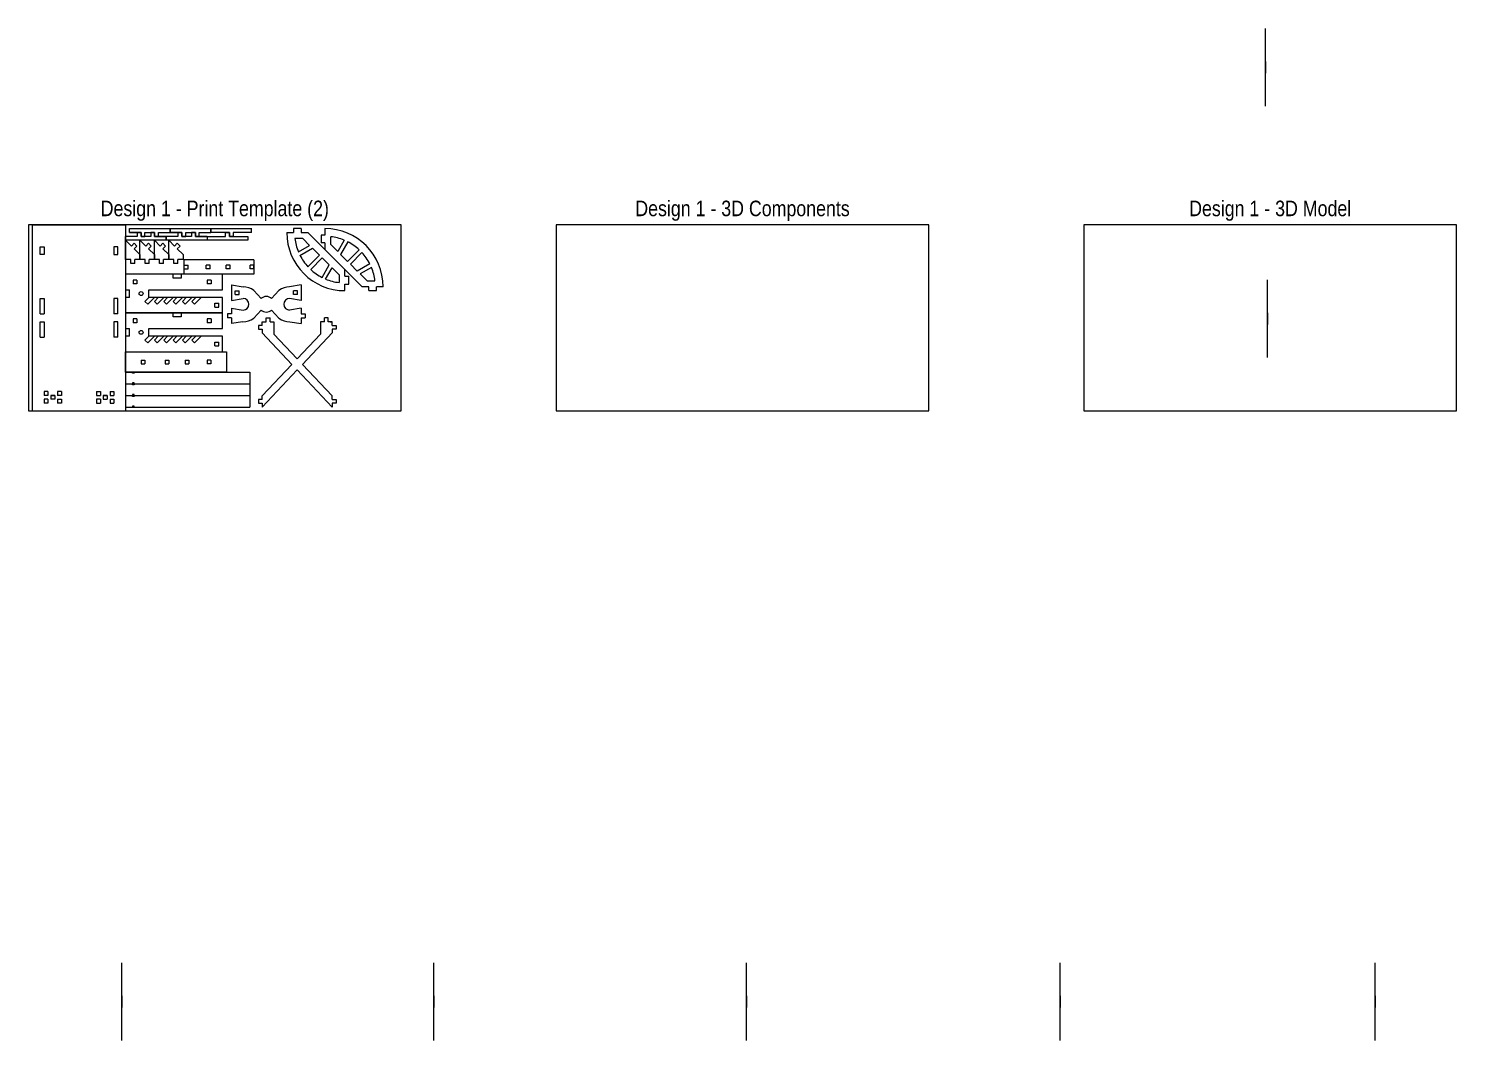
# Model space of a CAD drawing. Header units: inches. Extents: x 0 to 194, y -151 to 45.
# Drawn here: x 102 to 194, y -40.6 to 24.6 of the extents above; entities that cross this region are included whole.
import ezdxf

# ---------------------------------------------------------------- set-up
doc = ezdxf.new("R2010")
doc.units = ezdxf.units.IN
doc.header["$MEASUREMENT"] = 0
doc.layers.get('0').update_dxf_attribs({"lineweight": 0})
doc.layers.add('Cuts', color=1, linetype='Continuous', lineweight=0)
doc.styles.get("Standard").update_dxf_attribs({"font": 'ARIALN.TTF'})

msp = doc.modelspace()

# ---------------------------------------------------------------- linework, layer by layer
for p, q in [((181.695, 19.647, 1), (181.695, 24.647, 1)), ((181.695, 22.522, 1), (181.695, 21.772, 1)), ((126, 12), (102, 12)), ((102, 12), (102, 0)), ((126, 0), (126, 12)), ((160, 12), (136, 12)), ((136, 12), (136, 0)), ((160, 0), (160, 12)), ((194, 12), (170, 12)), ((170, 12), (170, 0)), ((194, 0), (194, 12)), ((181.817, 3.439, 1), (181.817, 8.439, 1)), ((181.817, 6.314, 1), (181.817, 5.564, 1)), ((102, 0), (126, 0)), ((136, 0), (160, 0)), ((170, 0), (194, 0)), ((108, -40.584, 1), (108, -35.584, 1)), ((108, -37.709, 1), (108, -38.459, 1))]:
    msp.add_line(p, q)
at = {"lineweight": 0}
for p, q in [((108.25, 11), (108.25, 11.25)), ((109, 11.25), (108.25, 11.25)), ((108.25, 11), (108.25, 11.25)), ((108.5, 11.5), (108.5, 11.75)), ((108.5, 11.5), (108.5, 11.75)), ((108.5, 11.75), (111.125, 11.75)), ((109.25, 11.5), (108.5, 11.5)), ((108.5, 11.5), (109.25, 11.5)), ((109.25, 11.5), (109, 11.5)), ((109, 11.5), (109, 11.25)), ((109.25, 11.5), (109.25, 11.25)), ((109.25, 11.25), (109.25, 11.5)), ((109.25, 11.25), (109.5, 11.25)), ((109.875, 11.25), (109.25, 11.25)), ((109.5, 11.5), (110.125, 11.5)), ((109.5, 11.25), (109.5, 11.5)), ((110.125, 11.5), (109.875, 11.5)), ((109.875, 11.5), (109.875, 11.25)), ((110.125, 11.5), (110.125, 11.25)), ((110.125, 11.25), (110.125, 11.5)), ((110.125, 11.25), (110.375, 11.25)), ((110.125, 11.25), (110.875, 11.25)), ((110.875, 11.25), (110.125, 11.25)), ((110.375, 11.5), (111.125, 11.5)), ((110.375, 11.25), (110.375, 11.5)), ((110.875, 11.25), (110.875, 11)), ((110.875, 11.25), (110.875, 11)), ((110.875, 11), (110.875, 11.25)), ((111.625, 11.25), (110.875, 11.25)), ((110.875, 11), (110.875, 11.25)), ((111.125, 11.75), (111.125, 11.5)), ((111.125, 11.75), (111.125, 11.5)), ((111.125, 11.5), (111.125, 11.75)), ((111.125, 11.5), (111.125, 11.75)), ((111.125, 11.75), (113.75, 11.75)), ((111.875, 11.5), (111.125, 11.5)), ((111.125, 11.5), (111.875, 11.5)), ((111.875, 11.5), (111.625, 11.5)), ((111.625, 11.5), (111.625, 11.25)), ((111.875, 11.5), (111.875, 11.25)), ((111.875, 11.25), (111.875, 11.5)), ((111.875, 11.25), (112.125, 11.25)), ((112.5, 11.25), (111.875, 11.25)), ((112.125, 11.5), (112.75, 11.5)), ((112.125, 11.25), (112.125, 11.5)), ((112.75, 11.5), (112.5, 11.5)), ((112.5, 11.5), (112.5, 11.25)), ((112.75, 11.5), (112.75, 11.25)), ((112.75, 11.25), (112.75, 11.5)), ((112.75, 11.25), (113, 11.25)), ((112.75, 11.25), (113.5, 11.25)), ((113.5, 11.25), (112.75, 11.25)), ((113, 11.5), (113.75, 11.5)), ((113, 11.25), (113, 11.5)), ((113.5, 11.25), (113.5, 11)), ((113.5, 11.25), (113.5, 11)), ((113.5, 11.25), (114.688, 11.25)), ((113.5, 11.25), (114.375, 11.25)), ((113.5, 11.25), (113.5, 11)), ((113.75, 11.75), (113.75, 11.5)), ((113.75, 11.75), (113.75, 11.5)), ((113.75, 11.75), (116.375, 11.75)), ((113.75, 11.5), (113.75, 11.75)), ((114.938, 11.5), (113.75, 11.5)), ((114.688, 11.25), (114.688, 11.5)), ((114.688, 11.5), (114.938, 11.5)), ((114.938, 11.5), (114.938, 11.25)), ((114.938, 11.25), (114.938, 11.5)), ((114.938, 11.25), (116.125, 11.25)), ((115.188, 11.25), (114.938, 11.25)), ((116.375, 11.5), (115.188, 11.5)), ((115.188, 11.5), (115.188, 11.25)), ((115.375, 11.75), (115.625, 11.75)), ((116.375, 11.5), (115.5, 11.5)), ((116.125, 11.25), (116.125, 11)), ((116.375, 11.75), (116.38, 11.75)), ((116.375, 11.5), (116.375, 11.75)), ((118.636, 11.5), (119.063, 11.5)), ((119.563, 11.75), (119.063, 11.75)), ((119.063, 11.75), (119.063, 11.5)), ((119.662, 11.12), (119.158, 11.12)), ((119.563, 11.75), (119.563, 11.5)), ((119.563, 11.5), (119.989, 11.5)), ((120.112, 10.67), (119.662, 11.12)), ((123.489, 8), (119.989, 11.5)), ((121.093, 11.323), (120.843, 11.323)), ((120.843, 11.323), (120.843, 10.823)), ((121.093, 11.75), (121.093, 11.323)), ((121.473, 10.724), (121.473, 11.228)), ((102.75, 10.573), (103, 10.573)), ((102.75, 10.073), (102.75, 10.573)), ((103, 10.573), (103, 10.073)), ((107.75, 10.573), (107.5, 10.573)), ((107.5, 10.573), (107.5, 10.073)), ((107.75, 10.073), (107.75, 10.573)), ((110.875, 11), (108.25, 11)), ((113.5, 11), (110.875, 11)), ((113.5, 11), (113.495, 11)), ((116.125, 11), (113.5, 11)), ((114.5, 11), (114.25, 11)), ((119.384, 10.254), (120.112, 10.67)), ((119.489, 10.026), (120.296, 10.487)), ((120.746, 10.037), (120.296, 10.487)), ((121.093, 10.823), (120.843, 10.823)), ((121.093, 10.823), (121.093, 10.396)), ((121.473, 10.724), (121.923, 10.274)), ((122.339, 11.002), (121.923, 10.274)), ((122.567, 10.897), (122.106, 10.09)), ((123.301, 10.385), (122.556, 9.64)), ((123.478, 10.208), (122.733, 9.463)), ((103, 10.073), (102.75, 10.073)), ((107.5, 10.073), (107.75, 10.073)), ((112.025, 9.399), (112.275, 9.399)), ((112.025, 9.149), (112.025, 9.399)), ((112.275, 9.149), (112.275, 9.399)), ((113.442, 9.149), (113.442, 9.399)), ((113.692, 9.399), (113.442, 9.399)), ((113.692, 9.149), (113.692, 9.399)), ((114.733, 9.149), (114.733, 9.399)), ((114.983, 9.399), (114.733, 9.399)), ((114.983, 9.149), (114.983, 9.399)), ((116.275, 9.149), (116.275, 9.399)), ((116.525, 9.399), (116.275, 9.399)), ((116.525, 9.149), (116.525, 9.399)), ((120.001, 9.292), (120.746, 10.037)), ((120.178, 9.115), (120.922, 9.86)), ((120.912, 8.603), (121.373, 9.41)), ((121.373, 9.41), (120.922, 9.86)), ((121.14, 8.498), (121.556, 9.226)), ((122.006, 8.776), (121.556, 9.226)), ((122.106, 10.09), (122.556, 9.64)), ((122.733, 9.463), (123.183, 9.013)), ((123.99, 9.474), (123.183, 9.013)), ((124.095, 9.246), (123.366, 8.83)), ((108.737, 8.436), (108.737, 8.186)), ((108.987, 8.436), (108.737, 8.436)), ((108.987, 8.436), (108.987, 8.186)), ((111.323, 8.561), (111.323, 8.811)), ((111.823, 8.561), (111.323, 8.561)), ((111.823, 8.811), (111.823, 8.561)), ((112.025, 9.149), (112.275, 9.149)), ((113.692, 9.149), (113.442, 9.149)), ((113.513, 8.436), (113.513, 8.186)), ((113.763, 8.436), (113.513, 8.436)), ((113.763, 8.436), (113.763, 8.186)), ((114.983, 9.149), (114.733, 9.149)), ((116.525, 9.149), (116.275, 9.149)), ((122.006, 8.776), (122.006, 8.272)), ((122.386, 8.677), (122.386, 9.104)), ((122.386, 8.677), (122.636, 8.677)), ((122.636, 8.177), (122.636, 8.677)), ((123.366, 8.83), (123.817, 8.38)), ((123.817, 8.38), (124.321, 8.38)), ((108.987, 8.186), (108.737, 8.186)), ((113.763, 8.186), (113.513, 8.186)), ((115.072, 8.123), (115.822, 7.998)), ((115.072, 8.123), (115.072, 7.123)), ((116.51, 7.763), (116.985, 7.242)), ((118.135, 7.763), (117.66, 7.242)), ((119.572, 8.123), (118.822, 7.998)), ((119.572, 8.123), (119.572, 7.123)), ((122.386, 7.75), (122.386, 8.177)), ((122.386, 8.177), (122.636, 8.177)), ((123.916, 8), (123.489, 8)), ((123.916, 7.75), (123.916, 8)), ((123.916, 7.75), (124.416, 7.75)), ((124.843, 8), (124.416, 8)), ((124.416, 7.75), (124.416, 8)), ((102.75, 7.25), (103, 7.25)), ((102.75, 6.25), (102.75, 7.25)), ((103, 7.25), (103, 6.25)), ((107.75, 7.25), (107.5, 7.25)), ((107.5, 7.25), (107.5, 6.25)), ((107.75, 6.25), (107.75, 7.25)), ((109.5, 7.061), (109.75, 7.311)), ((109.5, 7.061), (109.677, 6.884)), ((109.677, 6.884), (110.104, 7.311)), ((110.104, 7.061), (110.354, 7.311)), ((110.104, 7.061), (110.28, 6.884)), ((110.28, 6.884), (110.707, 7.311)), ((110.707, 7.061), (110.957, 7.311)), ((110.707, 7.061), (110.884, 6.884)), ((110.884, 6.884), (111.311, 7.311)), ((111.311, 7.061), (111.561, 7.311)), ((111.311, 7.061), (111.487, 6.884)), ((111.487, 6.884), (111.914, 7.311)), ((111.914, 7.061), (112.164, 7.311)), ((111.914, 7.061), (112.091, 6.884)), ((112.091, 6.884), (112.518, 7.311)), ((112.518, 7.061), (112.768, 7.311)), ((112.518, 7.061), (112.695, 6.884)), ((112.695, 6.884), (113.121, 7.311)), ((114, 6.686), (114, 6.936)), ((114, 6.936), (114.25, 6.936)), ((114, 6.686), (114.25, 6.686)), ((114.25, 6.686), (114.25, 6.936)), ((115.072, 7.123), (115.822, 7.247)), ((115.072, 6.623), (115.822, 6.497)), ((115.072, 6.623), (115.072, 6.248)), ((116.51, 5.981), (116.986, 6.503)), ((118.135, 5.981), (117.659, 6.503)), ((119.572, 7.123), (118.822, 7.247)), ((119.572, 6.623), (118.822, 6.497)), ((119.572, 6.623), (119.572, 6.248)), ((102.75, 6.25), (103, 6.25)), ((102.75, 5.75), (103, 5.75)), ((102.75, 4.75), (102.75, 5.75)), ((103, 5.75), (103, 4.75)), ((107.75, 6.25), (107.5, 6.25)), ((107.75, 5.75), (107.5, 5.75)), ((107.5, 5.75), (107.5, 4.75)), ((107.75, 4.75), (107.75, 5.75)), ((108.737, 5.936), (108.737, 5.686)), ((108.987, 5.936), (108.737, 5.936)), ((108.987, 5.686), (108.737, 5.686)), ((108.987, 5.936), (108.987, 5.686)), ((111.323, 6.061), (111.323, 6.311)), ((111.823, 6.061), (111.323, 6.061)), ((111.823, 6.311), (111.823, 6.061)), ((113.513, 5.936), (113.513, 5.686)), ((113.763, 5.936), (113.513, 5.936)), ((113.763, 5.686), (113.513, 5.686)), ((113.763, 5.936), (113.763, 5.686)), ((115.072, 6.248), (114.822, 6.248)), ((114.822, 6.248), (114.822, 5.998)), ((115.072, 5.998), (114.822, 5.998)), ((115.072, 5.998), (115.072, 5.623)), ((115.814, 5.745), (115.072, 5.623)), ((117.061, 5.513), (117.061, 5.75)), ((117.061, 5.75), (117.186, 5.75)), ((117.061, 5.75), (117.186, 5.75)), ((117.061, 5.75), (117.311, 5.75)), ((117.311, 6), (117.561, 6)), ((117.311, 5.75), (117.311, 6)), ((117.561, 5.75), (117.561, 6)), ((117.561, 5.75), (117.811, 5.75)), ((117.811, 5.75), (117.811, 4.954)), ((118.831, 5.745), (119.572, 5.623)), ((119.572, 6.248), (119.822, 6.248)), ((119.572, 5.998), (119.572, 5.623)), ((119.572, 5.998), (119.822, 5.998)), ((119.822, 6.248), (119.822, 5.998)), ((121.061, 5.75), (120.811, 5.75)), ((120.811, 5.75), (120.811, 4.954)), ((121.311, 6), (121.061, 6)), ((121.061, 5.75), (121.061, 6)), ((121.311, 5.75), (121.311, 6)), ((121.561, 5.75), (121.311, 5.75)), ((121.436, 5.75), (121.561, 5.75)), ((121.561, 5.513), (121.561, 5.75)), ((102.75, 4.75), (103, 4.75)), ((107.75, 4.75), (107.5, 4.75)), ((109.5, 4.561), (109.75, 4.811)), ((109.677, 4.384), (110.104, 4.811)), ((110.104, 4.561), (110.354, 4.811)), ((110.28, 4.384), (110.707, 4.811)), ((110.707, 4.561), (110.957, 4.811)), ((110.884, 4.384), (111.311, 4.811)), ((111.311, 4.561), (111.561, 4.811)), ((111.487, 4.384), (111.914, 4.811)), ((111.914, 4.561), (112.164, 4.811)), ((112.091, 4.384), (112.518, 4.811)), ((112.518, 4.561), (112.768, 4.811)), ((112.695, 4.384), (113.121, 4.811)), ((117.061, 5.513), (116.811, 5.513)), ((116.811, 5.513), (116.811, 5.263)), ((116.811, 5.263), (117.061, 5.263)), ((117.061, 5.263), (117.061, 5.025)), ((117.061, 5.025), (118.969, 3)), ((119.311, 3.362), (117.811, 4.954)), ((119.311, 3.362), (120.811, 4.954)), ((121.561, 5.025), (119.652, 3)), ((121.561, 5.513), (121.811, 5.513)), ((121.811, 5.263), (121.561, 5.263)), ((121.561, 5.263), (121.561, 5.025)), ((121.811, 5.513), (121.811, 5.263)), ((109.5, 4.561), (109.677, 4.384)), ((110.104, 4.561), (110.28, 4.384)), ((110.707, 4.561), (110.884, 4.384)), ((111.311, 4.561), (111.487, 4.384)), ((111.914, 4.561), (112.091, 4.384)), ((112.518, 4.561), (112.695, 4.384)), ((114, 4.186), (114, 4.436)), ((114, 4.436), (114.25, 4.436)), ((114, 4.186), (114.25, 4.186)), ((114.25, 4.186), (114.25, 4.436)), ((109.25, 3.28), (109.5, 3.28)), ((109.25, 3.28), (109.25, 3.03)), ((109.25, 3.03), (109.5, 3.03)), ((109.5, 3.28), (109.5, 3.03)), ((110.792, 3.28), (111.042, 3.28)), ((110.792, 3.28), (110.792, 3.03)), ((110.792, 3.03), (111.042, 3.03)), ((111.042, 3.28), (111.042, 3.03)), ((112.083, 3.28), (112.333, 3.28)), ((112.083, 3.28), (112.083, 3.03)), ((112.083, 3.03), (112.333, 3.03)), ((112.333, 3.28), (112.333, 3.03)), ((113.5, 3.28), (113.5, 3.03)), ((113.75, 3.28), (113.5, 3.28)), ((113.75, 3.03), (113.5, 3.03)), ((113.75, 3.28), (113.75, 3.03)), ((117.061, 0.975), (118.969, 3)), ((121.561, 0.975), (119.652, 3)), ((108.688, 2.438), (108.688, 2.5)), ((108.812, 2.438), (108.688, 2.438)), ((108.812, 2.5), (108.812, 2.438)), ((119.311, 2.638), (117.061, 0.25)), ((119.311, 2.638), (121.561, 0.25)), ((103, 1.25), (103, 1)), ((103.25, 1.25), (103, 1.25)), ((103.25, 1), (103, 1)), ((103.25, 1.25), (103.25, 1)), ((103.438, 1), (103.438, 0.75)), ((103.438, 1), (103.688, 1)), ((103.688, 1), (103.438, 1)), ((103.688, 1), (103.688, 0.75)), ((103.875, 1.25), (103.875, 1)), ((104.125, 1.25), (103.875, 1.25)), ((104.125, 1), (103.875, 1)), ((104.125, 1.25), (104.125, 1)), ((106.375, 1.25), (106.375, 1)), ((106.375, 1.25), (106.625, 1.25)), ((106.375, 1), (106.625, 1)), ((106.625, 1.25), (106.625, 1)), ((106.812, 1), (106.812, 0.75)), ((107.062, 1), (106.812, 1)), ((106.812, 1), (107.062, 1)), ((107.062, 1), (107.062, 0.75)), ((107.25, 1.25), (107.25, 1)), ((107.25, 1.25), (107.5, 1.25)), ((107.25, 1), (107.5, 1)), ((107.5, 1.25), (107.5, 1)), ((108.812, 1.812), (108.688, 1.812)), ((108.688, 1.812), (108.688, 1.75)), ((108.688, 1.688), (108.688, 1.75)), ((108.812, 1.688), (108.688, 1.688)), ((108.812, 1.062), (108.688, 1.062)), ((108.688, 1.062), (108.688, 1)), ((108.688, 0.938), (108.688, 1)), ((108.812, 0.938), (108.688, 0.938)), ((108.812, 1.75), (108.812, 1.812)), ((108.812, 1.75), (108.812, 1.688)), ((108.812, 1), (108.812, 1.062)), ((108.812, 1), (108.812, 0.938)), ((117.061, 0.737), (117.061, 0.975)), ((121.561, 0.737), (121.561, 0.975)), ((103, 0.75), (103, 0.5)), ((103, 0.75), (103, 0.5)), ((103.25, 0.75), (103, 0.75)), ((103.25, 0.5), (103, 0.5)), ((103.25, 0.75), (103.25, 0.5)), ((103.25, 0.75), (103.25, 0.5)), ((103.688, 0.75), (103.438, 0.75)), ((103.875, 0.75), (103.875, 0.5)), ((103.875, 0.75), (103.875, 0.5)), ((103.875, 0.75), (104.125, 0.75)), ((104.125, 0.5), (103.875, 0.5)), ((104.125, 0.75), (104.125, 0.5)), ((104.125, 0.75), (104.125, 0.5)), ((106.375, 0.75), (106.375, 0.5)), ((106.375, 0.75), (106.375, 0.5)), ((106.625, 0.75), (106.375, 0.75)), ((106.375, 0.5), (106.625, 0.5)), ((106.625, 0.75), (106.625, 0.5)), ((106.625, 0.75), (106.625, 0.5)), ((106.812, 0.75), (107.062, 0.75)), ((107.25, 0.75), (107.25, 0.5)), ((107.25, 0.75), (107.25, 0.5)), ((107.25, 0.75), (107.5, 0.75)), ((107.25, 0.5), (107.5, 0.5)), ((107.5, 0.75), (107.5, 0.5)), ((107.5, 0.75), (107.5, 0.5)), ((108.812, 0.312), (108.688, 0.312)), ((108.688, 0.312), (108.688, 0.25)), ((108.812, 0.25), (108.812, 0.312)), ((117.061, 0.737), (116.811, 0.737)), ((116.811, 0.737), (116.811, 0.487)), ((116.811, 0.487), (117.061, 0.487)), ((117.061, 0.487), (117.061, 0.25)), ((121.561, 0.737), (121.811, 0.737)), ((121.811, 0.487), (121.561, 0.487)), ((121.561, 0.487), (121.561, 0.25)), ((121.811, 0.737), (121.811, 0.487))]:
    msp.add_line(p, q, dxfattribs=at)
at = {"extrusion": (0.087156, 0, 0.996195)}
for p, q in [((128.11, -40.584, 1.519), (128.11, -35.584, 1.519)), ((128.11, -37.709, 1.519), (128.11, -38.459, 1.519))]:
    msp.add_line(p, q, dxfattribs=at)
at = {"extrusion": (0.173648, 0, 0.984808)}
for p, q in [((148.265, -40.584, 2.027), (148.265, -35.584, 2.027)), ((148.265, -37.709, 2.027), (148.265, -38.459, 2.027))]:
    msp.add_line(p, q, dxfattribs=at)
at = {"extrusion": (0.258819, 0, 0.965926)}
for p, q in [((168.463, -40.584, 2.519), (168.463, -35.584, 2.519)), ((168.463, -37.709, 2.519), (168.463, -38.459, 2.519))]:
    msp.add_line(p, q, dxfattribs=at)
at = {"extrusion": (0.34202, 0, 0.939693)}
for p, q in [((188.771, -40.584, 2.763), (188.771, -35.584, 2.763)), ((188.771, -37.709, 2.763), (188.771, -38.459, 2.763))]:
    msp.add_line(p, q, dxfattribs=at)
at = {"lineweight": 0}
for centre, radius, start, end in [((122.386, 11.5), 3.75, 180, 270), ((122.386, 11.5), 3.25, 186.71321, 202.53823), ((121.093, 8), 3.75, 0, 90), ((121.093, 8), 3.25, 67.46177, 83.28679), ((121.093, 8), 3.25, 47.20423, 63.03668), ((121.093, 8), 3.25, 26.96332, 42.79577), ((122.386, 11.5), 3.25, 206.96332, 222.79577), ((121.093, 8), 3.25, 6.71321, 22.53823), ((122.386, 11.5), 3.25, 227.20423, 243.03668), ((122.386, 11.5), 3.25, 247.46177, 263.28679), ((115.821, 6.872), 1.126, 52.29662, 89.93056), ((117.322, 6.873), 0.5, 90, 132.44412), ((117.322, 6.873), 0.5, 47.55588, 90), ((118.824, 6.872), 1.126, 90.06944, 127.70338), ((115.821, 6.872), 0.375, 270.20857, 89.79143), ((117.322, 6.873), 0.5, 227.76616, 270), ((117.322, 6.873), 0.5, 270, 312.23384), ((118.824, 6.872), 0.375, 90.20857, 269.79143), ((115.821, 6.872), 1.126, 269.65535, 307.70338), ((118.824, 6.872), 1.126, 232.29662, 270.34465)]:
    msp.add_arc(centre, radius, start, end, dxfattribs=at)
at = {"layer": 'Cuts', "lineweight": 0}
for p, q in [((102.25, 12), (108.25, 12)), ((102.25, 0), (102.25, 12)), ((108.25, 12), (108.25, 0)), ((108.25, 9.75), (108.25, 11)), ((108.25, 11), (108.625, 10.625)), ((108.802, 10.802), (108.625, 10.625)), ((108.802, 10.802), (108.979, 10.625)), ((108.979, 10.625), (108.802, 10.448)), ((108.802, 10.448), (109.177, 10.073)), ((109.177, 9.75), (109.177, 11)), ((109.177, 11), (109.552, 10.625)), ((109.729, 10.802), (109.552, 10.625)), ((109.729, 10.802), (109.905, 10.625)), ((109.905, 10.625), (109.729, 10.448)), ((109.729, 10.448), (110.104, 10.073)), ((110.104, 9.75), (110.104, 11)), ((110.104, 11), (110.479, 10.625)), ((110.655, 10.802), (110.479, 10.625)), ((110.655, 10.802), (110.832, 10.625)), ((110.832, 10.625), (110.655, 10.448)), ((110.655, 10.448), (111.03, 10.073)), ((111.03, 9.75), (111.03, 11)), ((111.03, 11), (111.405, 10.625)), ((111.582, 10.802), (111.405, 10.625)), ((111.582, 10.802), (111.759, 10.625)), ((111.759, 10.625), (111.582, 10.448)), ((111.582, 10.448), (111.957, 10.073)), ((108.588, 9.75), (108.25, 9.75)), ((108.588, 9.5), (108.588, 9.75)), ((108.838, 9.5), (108.588, 9.5)), ((109.177, 9.75), (108.838, 9.75)), ((108.838, 9.5), (108.838, 9.75)), ((109.177, 10.073), (109.177, 9.75)), ((109.515, 9.75), (109.177, 9.75)), ((109.515, 9.5), (109.515, 9.75)), ((109.765, 9.5), (109.515, 9.5)), ((110.104, 9.75), (109.765, 9.75)), ((109.765, 9.5), (109.765, 9.75)), ((110.104, 10.073), (110.104, 9.75)), ((110.442, 9.75), (110.104, 9.75)), ((110.442, 9.5), (110.442, 9.75)), ((110.692, 9.5), (110.442, 9.5)), ((111.03, 9.75), (110.692, 9.75)), ((110.692, 9.5), (110.692, 9.75)), ((111.03, 10.073), (111.03, 9.75)), ((111.369, 9.75), (111.03, 9.75)), ((111.369, 9.5), (111.369, 9.75)), ((111.619, 9.5), (111.369, 9.5)), ((111.957, 9.75), (111.619, 9.75)), ((111.619, 9.5), (111.619, 9.75)), ((111.957, 10.073), (111.957, 9.75)), ((116.525, 9.737), (112.025, 9.737)), ((112.025, 8.811), (112.025, 9.737)), ((116.525, 9.737), (116.525, 8.811)), ((108.25, 8.811), (108.25, 7.811)), ((114.5, 8.811), (108.25, 8.811)), ((116.525, 8.811), (112.025, 8.811)), ((114.5, 7.811), (114.5, 8.811)), ((108.25, 7.811), (108.5, 7.811)), ((108.5, 7.311), (108.5, 7.811)), ((109.75, 7.811), (114.5, 7.811)), ((109.75, 7.311), (109.75, 7.811)), ((115.322, 7.498), (115.322, 7.748)), ((115.322, 7.748), (115.572, 7.748)), ((115.322, 7.498), (115.572, 7.498)), ((115.572, 7.498), (115.572, 7.748)), ((119.072, 7.498), (119.072, 7.748)), ((119.322, 7.748), (119.072, 7.748)), ((119.322, 7.498), (119.072, 7.498)), ((119.322, 7.498), (119.322, 7.748)), ((108.25, 7.311), (108.25, 6.311)), ((108.5, 7.311), (108.25, 7.311)), ((114.5, 7.311), (109.75, 7.311)), ((114.5, 6.311), (114.5, 7.311)), ((108.25, 6.311), (114.5, 6.311)), ((108.25, 6.311), (108.25, 5.311)), ((114.5, 6.311), (108.25, 6.311)), ((114.5, 5.311), (114.5, 6.311)), ((108.25, 5.311), (108.5, 5.311)), ((108.25, 4.811), (108.25, 3.811)), ((108.5, 4.811), (108.25, 4.811)), ((108.5, 4.811), (108.5, 5.311)), ((109.75, 5.311), (114.5, 5.311)), ((109.75, 4.811), (109.75, 5.311)), ((114.5, 4.811), (109.75, 4.811)), ((114.5, 3.811), (114.5, 4.811)), ((108.25, 3.811), (114.5, 3.811)), ((108.25, 3.811), (114.75, 3.811)), ((108.25, 2.5), (108.25, 3.811)), ((114.75, 3.811), (114.75, 2.5)), ((108.25, 2.5), (108.25, 1.75)), ((108.25, 2.5), (116.25, 2.5)), ((114.75, 2.5), (108.25, 2.5)), ((116.25, 2.5), (116.25, 1.75)), ((108.25, 1.75), (108.688, 1.75)), ((108.25, 1.75), (108.25, 1)), ((108.25, 1), (108.688, 1)), ((108.25, 1), (108.25, 0.25)), ((108.812, 1.75), (116.25, 1.75)), ((108.812, 1), (116.25, 1)), ((116.25, 1.75), (116.25, 1)), ((116.25, 1), (116.25, 0.25)), ((102.25, 0), (108.25, 0)), ((108.25, 0.25), (116.25, 0.25))]:
    msp.add_line(p, q, dxfattribs=at)
for centre in [(109.25, 7.561), (109.25, 5.061)]:
    msp.add_circle(centre, 0.125, dxfattribs=at)

# ---------------------------------------------------------------- texts
at = {"char_height": 1, "attachment_point": 8}
for s, insert in [('Design 1 - Print Template (2)', (114, 12.25)), ('Design 1 - 3D Components', (148, 12.25)), ('Design 1 - 3D Model', (182, 12.25))]:
    msp.add_mtext_dynamic_manual_height_columns(s, width=16.58869, gutter_width=1, heights=[0], dxfattribs=dict(at, insert=insert))

doc.saveas('drawing.dxf')
